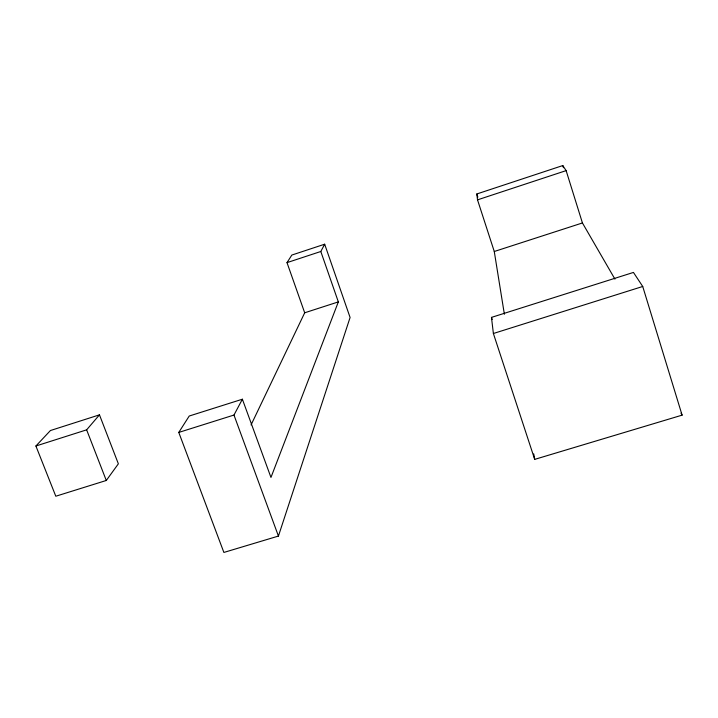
<?xml version="1.0" encoding="UTF-8"?>
<svg xmlns="http://www.w3.org/2000/svg" width="718" height="718" viewBox="0 0 718 718"><rect width="100%" height="100%" fill="white"/><g stroke="black" fill="none" stroke-linecap="round" stroke-linejoin="round"><path stroke-width="1.08" d="M324.671 244.21L320.811 251.488L338.34 301.901L270.964 477.443L242.379 399.217L189.229 416.027L178.773 432.424L223.881 552.438L278.431 536.068L350.088 317.482L324.671 244.21L291.831 255.061L287.003 262.635L304.692 312.788L251.067 424.93M178.773 432.424L233.969 415.049L242.379 399.217M106.291 480.477L118.362 463.819L99.47 414.851L50.431 430.531L35.9 446.004L55.798 496.228L106.291 480.477L86.636 429.84L99.47 414.851M504.377 314.251L494.271 251.497L477.515 199.855L476.815 193.977L562.786 165.562L566.134 170.624L582.433 222.957L614.94 279.131M287.003 262.635L320.811 251.488M477.515 199.855L566.134 170.624M304.692 312.788L338.34 301.901M494.271 251.497L582.433 222.957M35.9 446.004L86.636 429.84M491.471 317.392L633.447 272.427L642.727 286.473L682.1 415.148L534.695 459.376L493.383 333.502L491.471 317.392L492.171 319.51M493.383 333.502L642.727 286.473M681.023 413.182L682.1 415.148M233.969 415.049L278.431 536.068M476.815 193.977L477.847 197.145M562.786 165.562L563.45 167.698M533.725 453.875L534.695 459.376"/></g></svg>
